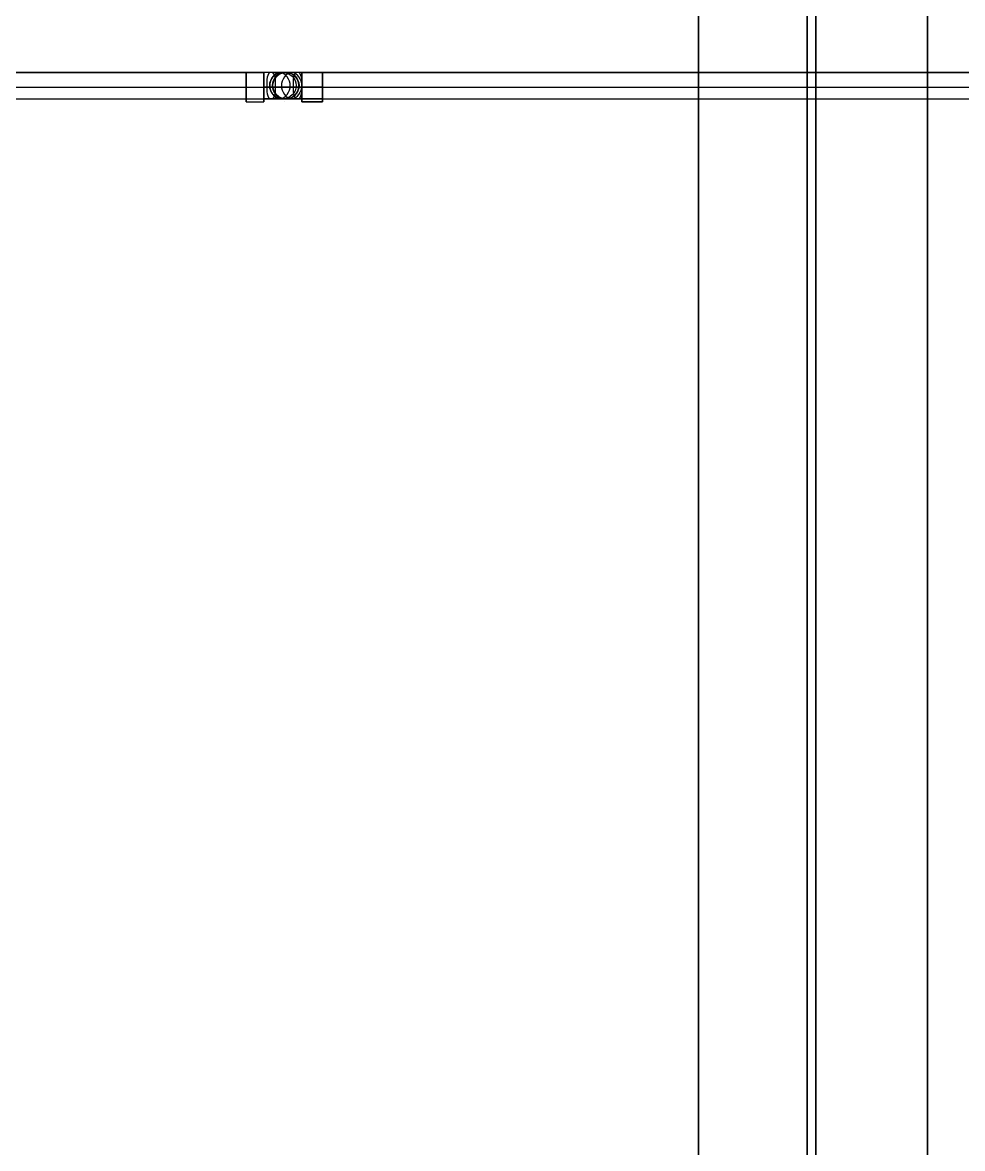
# Model space of a CAD drawing. Header units: metres. Extents: x 114 to 218, y 8 to 180.
# Drawn here: x 185.66 to 190.58, y 148.07 to 153.97 of the extents above; entities that cross this region are included whole.
import ezdxf

# ---------------------------------------------------------------- set-up
doc = ezdxf.new("R2010")
doc.units = ezdxf.units.M
doc.header["$MEASUREMENT"] = 0
for name, color, linetype in [('_Route', 7, 'Continuous'), ('PL-NP-Fitting', 7, 'Continuous'), ('PL-NP-Pipe', 7, 'Continuous'), ('S-3D-BEAM', 7, 'Continuous')]:
    doc.layers.add(name, color=color, linetype=linetype)

msp = doc.modelspace()

# ---------------------------------------------------------------- linework, layer by layer
at = {"layer": '_Route', "color": 4, "true_color": 0x00ffff}
msp.add_lwpolyline([(126.489, 153.6275), (187.0315, 153.6275), (202.3363, 153.6275)], dxfattribs=at)
msp.add_lwpolyline([(126.489, 153.6275), (187.0315, 153.6275), (202.3363, 153.6275)], dxfattribs=at)
at = {"layer": 'PL-NP-Fitting', "color": 61, "true_color": 0xdfff7f}
for points in [[(186.8315, 153.7044), (186.8315, 153.6736), (186.8315, 153.6275), (186.8315, 153.5814), (186.8315, 153.566), (186.8315, 153.5814), (186.8315, 153.6275), (186.8315, 153.6736), (186.8315, 153.7044), (186.8315, 153.689), (186.8315, 153.6275), (186.8315, 153.5814), (186.8315, 153.5506), (186.8315, 153.5814), (186.8315, 153.6275), (186.8315, 153.689), (186.8315, 153.7044)], [(186.9238, 153.7044), (186.9238, 153.6736), (186.9238, 153.6275), (186.9238, 153.5814), (186.9238, 153.566), (186.9238, 153.5814), (186.9238, 153.6275), (186.9238, 153.6736), (186.9238, 153.7044), (186.8315, 153.7044)], [(186.8315, 153.7044), (186.9238, 153.7044)], [(186.9238, 153.7044), (186.8315, 153.7044)], [(186.9238, 153.7044), (186.8315, 153.7044)], [(186.8315, 153.7044), (186.8315, 153.6736), (186.8315, 153.6275), (186.8315, 153.5814), (186.8315, 153.566), (186.8315, 153.5814), (186.8315, 153.6275), (186.8315, 153.6736), (186.8315, 153.7044), (186.8315, 153.689), (186.8315, 153.6275), (186.8315, 153.5814), (186.8315, 153.5506), (186.8315, 153.5814), (186.8315, 153.6275), (186.8315, 153.689), (186.8315, 153.7044)], [(186.9238, 153.7044), (186.9238, 153.6736), (186.9238, 153.6275), (186.9238, 153.5814), (186.9238, 153.566), (186.9238, 153.5814), (186.9238, 153.6275), (186.9238, 153.6736), (186.9238, 153.7044), (186.8315, 153.7044)], [(186.8315, 153.7044), (186.9238, 153.7044)], [(186.9238, 153.7044), (186.8315, 153.7044)], [(186.9238, 153.7044), (186.8315, 153.7044)], [(186.9238, 153.5506), (186.9238, 153.5814), (186.9238, 153.6275), (186.9238, 153.689), (186.9238, 153.7044), (186.9238, 153.689), (186.9238, 153.6275), (186.9238, 153.5814), (186.9238, 153.5506)], [(186.9238, 153.7044), (186.9238, 153.6736), (186.9238, 153.6275), (186.9238, 153.5814), (186.9238, 153.566), (186.9238, 153.5814), (186.9238, 153.6275), (186.9238, 153.6736), (186.9238, 153.7044)], [(186.9238, 153.566), (186.9238, 153.5814), (186.9238, 153.6275), (186.9238, 153.6736), (186.9238, 153.7044), (186.9238, 153.6736), (186.9238, 153.6275), (186.9238, 153.5814), (186.9238, 153.566)], [(186.9238, 153.7044), (186.9238, 153.7044)], [(186.9238, 153.566), (186.9238, 153.5814), (186.9238, 153.6275), (186.9238, 153.6736), (186.9238, 153.7044), (186.9238, 153.6736), (186.9238, 153.6275), (186.9238, 153.5814), (186.9238, 153.566)], [(187.0315, 153.7044), (187.0007, 153.7044), (186.9238, 153.7044)], [(186.9238, 153.7044), (186.9238, 153.7044)], [(187.0315, 153.7044), (187.0007, 153.7044), (186.9238, 153.7044)], [(186.9238, 153.5506), (186.9238, 153.5814), (186.9238, 153.6275), (186.9238, 153.689), (186.9238, 153.7044), (186.9238, 153.689), (186.9238, 153.6275), (186.9238, 153.5814), (186.9238, 153.5506)], [(186.9238, 153.7044), (186.9238, 153.6736), (186.9238, 153.6275), (186.9238, 153.5814), (186.9238, 153.566), (186.9238, 153.5814), (186.9238, 153.6275), (186.9238, 153.6736), (186.9238, 153.7044)], [(186.9238, 153.566), (186.9238, 153.5814), (186.9238, 153.6275), (186.9238, 153.6736), (186.9238, 153.7044), (186.9238, 153.6736), (186.9238, 153.6275), (186.9238, 153.5814), (186.9238, 153.566)], [(186.9238, 153.7044), (186.9238, 153.7044)], [(186.9238, 153.566), (186.9238, 153.5814), (186.9238, 153.6275), (186.9238, 153.6736), (186.9238, 153.7044), (186.9238, 153.6736), (186.9238, 153.6275), (186.9238, 153.5814), (186.9238, 153.566)], [(187.0315, 153.7044), (187.0007, 153.7044), (186.9238, 153.7044)], [(186.9238, 153.7044), (186.9238, 153.7044)], [(187.0315, 153.7044), (187.0007, 153.7044), (186.9238, 153.7044)], [(187.0315, 153.7044), (187.0315, 153.7044)], [(187.0315, 153.7044), (187.0315, 153.7044)], [(187.0315, 153.7044), (187.0315, 153.7044)], [(187.0315, 153.7044), (187.0315, 153.7044)], [(187.0315, 153.7044), (187.0315, 153.7044)], [(187.0315, 153.7044), (187.0315, 153.7044)], [(187.1238, 153.7044), (187.0623, 153.7044), (187.0315, 153.7044)], [(187.1238, 153.7044), (187.0623, 153.7044), (187.0315, 153.7044)], [(187.0315, 153.7044), (187.0315, 153.7044)], [(187.0315, 153.7044), (187.0315, 153.7044)], [(187.0315, 153.7044), (187.0315, 153.7044)], [(187.0315, 153.7044), (187.0315, 153.7044)], [(187.0315, 153.7044), (187.0315, 153.7044)], [(187.0315, 153.7044), (187.0315, 153.7044)], [(187.1238, 153.7044), (187.0623, 153.7044), (187.0315, 153.7044)], [(187.1238, 153.7044), (187.0623, 153.7044), (187.0315, 153.7044)], [(187.1238, 153.7044), (187.1238, 153.689), (187.1238, 153.6275), (187.1238, 153.5814), (187.1238, 153.5506), (187.1238, 153.5814), (187.1238, 153.6275), (187.1238, 153.689), (187.1238, 153.7044)], [(187.1238, 153.566), (187.1238, 153.5814), (187.1238, 153.6275), (187.1238, 153.6736), (187.1238, 153.7044), (187.1238, 153.6736), (187.1238, 153.6275), (187.1238, 153.5814), (187.1238, 153.566)], [(187.1238, 153.7044), (187.1238, 153.6736), (187.1238, 153.6275), (187.1238, 153.5814), (187.1238, 153.566), (187.1238, 153.5814), (187.1238, 153.6275), (187.1238, 153.6736), (187.1238, 153.7044), (187.1238, 153.6736), (187.1238, 153.6275), (187.1238, 153.5814), (187.1238, 153.566), (187.1238, 153.5814), (187.1238, 153.6275), (187.1238, 153.6736), (187.1238, 153.7044)], [(187.2314, 153.7044), (187.1238, 153.7044)], [(187.2314, 153.7044), (187.1238, 153.7044)], [(187.1238, 153.7044), (187.1238, 153.7044)], [(187.2314, 153.7044), (187.1238, 153.7044)], [(187.2314, 153.7044), (187.1238, 153.7044)], [(187.1238, 153.7044), (187.1238, 153.7044)], [(187.1238, 153.7044), (187.1238, 153.689), (187.1238, 153.6275), (187.1238, 153.5814), (187.1238, 153.5506), (187.1238, 153.5814), (187.1238, 153.6275), (187.1238, 153.689), (187.1238, 153.7044)], [(187.1238, 153.566), (187.1238, 153.5814), (187.1238, 153.6275), (187.1238, 153.6736), (187.1238, 153.7044), (187.1238, 153.6736), (187.1238, 153.6275), (187.1238, 153.5814), (187.1238, 153.566)], [(187.1238, 153.7044), (187.1238, 153.6736), (187.1238, 153.6275), (187.1238, 153.5814), (187.1238, 153.566), (187.1238, 153.5814), (187.1238, 153.6275), (187.1238, 153.6736), (187.1238, 153.7044), (187.1238, 153.6736), (187.1238, 153.6275), (187.1238, 153.5814), (187.1238, 153.566), (187.1238, 153.5814), (187.1238, 153.6275), (187.1238, 153.6736), (187.1238, 153.7044)], [(187.2314, 153.7044), (187.1238, 153.7044)], [(187.2314, 153.7044), (187.1238, 153.7044)], [(187.1238, 153.7044), (187.1238, 153.7044)], [(187.2314, 153.7044), (187.1238, 153.7044)], [(187.2314, 153.7044), (187.1238, 153.7044)], [(187.1238, 153.7044), (187.1238, 153.7044)], [(187.2314, 153.566), (187.2314, 153.5814), (187.2314, 153.6275), (187.2314, 153.6736), (187.2314, 153.7044), (187.2314, 153.6736), (187.2314, 153.6275), (187.2314, 153.5814), (187.2314, 153.566)], [(187.2314, 153.5506), (187.2314, 153.5814), (187.2314, 153.6275), (187.2314, 153.689), (187.2314, 153.7044), (187.2314, 153.689), (187.2314, 153.6275), (187.2314, 153.5814), (187.2314, 153.5506)], [(187.2314, 153.566), (187.2314, 153.5814), (187.2314, 153.6275), (187.2314, 153.6736), (187.2314, 153.7044), (187.2314, 153.6736), (187.2314, 153.6275), (187.2314, 153.5814), (187.2314, 153.566)], [(187.2314, 153.5506), (187.2314, 153.5814), (187.2314, 153.6275), (187.2314, 153.689), (187.2314, 153.7044), (187.2314, 153.689), (187.2314, 153.6275), (187.2314, 153.5814), (187.2314, 153.5506)], [(186.8315, 153.6275), (186.9238, 153.6275)], [(186.8315, 153.6275), (186.9238, 153.6275)], [(186.8315, 153.6275), (186.9238, 153.6275)], [(186.8315, 153.6275), (186.9238, 153.6275)], [(186.8315, 153.6275), (186.8315, 153.6275)], [(186.8315, 153.6275), (186.8315, 153.6275)], [(186.8315, 153.6275), (186.9238, 153.6275)], [(186.8315, 153.6275), (186.9238, 153.6275)], [(186.8315, 153.6275), (186.9238, 153.6275)], [(186.8315, 153.6275), (186.9238, 153.6275)], [(186.8315, 153.6275), (186.8315, 153.6275)], [(186.8315, 153.6275), (186.8315, 153.6275)], [(186.9238, 153.6275), (186.9238, 153.6275)], [(186.9238, 153.6275), (186.9238, 153.6275)], [(187.093, 153.6275), (187.0776, 153.6275), (187.0007, 153.6275), (186.9238, 153.6275)], [(186.9546, 153.6275), (186.9392, 153.6275), (186.9238, 153.6275)], [(186.9238, 153.6275), (186.9238, 153.6275)], [(186.9238, 153.6275), (186.9238, 153.6275)], [(186.9238, 153.6275), (186.9238, 153.6275)], [(186.9238, 153.6275), (186.9238, 153.6275)], [(187.093, 153.6275), (187.0776, 153.6275), (187.0007, 153.6275), (186.9238, 153.6275)], [(186.9546, 153.6275), (186.9392, 153.6275), (186.9238, 153.6275)], [(186.9238, 153.6275), (186.9238, 153.6275)], [(186.9238, 153.6275), (186.9238, 153.6275)], [(186.9546, 153.6275), (186.9546, 153.6275)], [(186.9546, 153.6275), (186.9546, 153.6275)], [(186.9546, 153.6275), (186.9546, 153.6275)], [(186.9546, 153.6275), (186.9546, 153.6275)], [(186.9546, 153.6275), (186.9546, 153.6275)], [(186.9546, 153.6275), (186.9546, 153.6275)], [(186.9546, 153.6275), (186.9546, 153.6275)], [(186.9546, 153.6275), (186.9546, 153.6275)], [(186.9546, 153.6275), (186.9546, 153.6275)], [(187.1238, 153.6275), (187.0469, 153.6275), (186.9853, 153.6275), (186.9546, 153.6275)], [(186.9546, 153.6275), (186.9546, 153.6275)], [(186.9546, 153.6275), (186.9546, 153.6275)], [(186.9546, 153.6275), (186.9546, 153.6275)], [(186.9546, 153.6275), (186.9546, 153.6275)], [(186.9546, 153.6275), (186.9546, 153.6275)], [(186.9546, 153.6275), (186.9546, 153.6275)], [(186.9546, 153.6275), (186.9546, 153.6275)], [(186.9546, 153.6275), (186.9546, 153.6275)], [(186.9546, 153.6275), (186.9546, 153.6275)], [(186.9546, 153.6275), (186.9546, 153.6275)], [(186.9546, 153.6275), (186.9546, 153.6275)], [(186.9546, 153.6275), (186.9546, 153.6275)], [(187.1238, 153.6275), (187.0469, 153.6275), (186.9853, 153.6275), (186.9546, 153.6275)], [(186.9546, 153.6275), (186.9546, 153.6275)], [(186.9546, 153.6275), (186.9546, 153.6275)], [(186.9546, 153.6275), (186.9546, 153.6275)], [(187.093, 153.6275), (187.093, 153.6275)], [(187.093, 153.6275), (187.093, 153.6275)], [(187.093, 153.6275), (187.093, 153.6275)], [(187.093, 153.6275), (187.093, 153.6275)], [(187.093, 153.6275), (187.093, 153.6275)], [(187.093, 153.6275), (187.093, 153.6275)], [(187.093, 153.6275), (187.093, 153.6275)], [(187.093, 153.6275), (187.093, 153.6275)], [(187.1238, 153.6275), (187.1084, 153.6275), (187.093, 153.6275)], [(187.093, 153.6275), (187.093, 153.6275)], [(187.093, 153.6275), (187.093, 153.6275)], [(187.093, 153.6275), (187.093, 153.6275)], [(187.093, 153.6275), (187.093, 153.6275)], [(187.093, 153.6275), (187.093, 153.6275)], [(187.093, 153.6275), (187.093, 153.6275)], [(187.093, 153.6275), (187.093, 153.6275)], [(187.093, 153.6275), (187.093, 153.6275)], [(187.093, 153.6275), (187.093, 153.6275)], [(187.093, 153.6275), (187.093, 153.6275)], [(187.1238, 153.6275), (187.1084, 153.6275), (187.093, 153.6275)], [(187.093, 153.6275), (187.093, 153.6275)], [(187.093, 153.6275), (187.093, 153.6275)], [(187.2314, 153.6275), (187.1238, 153.6275)], [(187.2314, 153.6275), (187.1238, 153.6275)], [(187.2314, 153.6275), (187.1238, 153.6275)], [(187.2314, 153.6275), (187.1238, 153.6275)], [(187.1238, 153.6275), (187.1238, 153.6275)], [(187.1238, 153.6275), (187.1238, 153.6275)], [(187.1238, 153.6275), (187.1238, 153.6275)], [(187.1238, 153.6275), (187.1238, 153.6275)], [(187.2314, 153.6275), (187.1238, 153.6275)], [(187.2314, 153.6275), (187.1238, 153.6275)], [(187.2314, 153.6275), (187.1238, 153.6275)], [(187.2314, 153.6275), (187.1238, 153.6275)], [(187.1238, 153.6275), (187.1238, 153.6275)], [(187.1238, 153.6275), (187.1238, 153.6275)], [(187.1238, 153.6275), (187.1238, 153.6275)], [(187.1238, 153.6275), (187.1238, 153.6275)], [(187.2314, 153.6275), (187.2314, 153.6275)], [(187.2314, 153.6275), (187.2314, 153.6275)], [(187.2314, 153.6275), (187.2314, 153.6275)], [(187.2314, 153.6275), (187.2314, 153.6275)], [(186.8315, 153.566), (186.9238, 153.566)], [(186.8315, 153.566), (186.9238, 153.566)], [(186.8315, 153.566), (186.9238, 153.566)], [(186.8315, 153.566), (186.9238, 153.566)], [(186.8315, 153.5506), (186.9238, 153.5506)], [(186.8315, 153.5506), (186.9238, 153.5506)], [(186.8315, 153.5506), (186.9238, 153.5506)], [(186.8315, 153.5506), (186.9238, 153.5506)], [(186.9238, 153.566), (186.9238, 153.566)], [(187.0315, 153.566), (187.0007, 153.566), (186.9238, 153.566)], [(186.9238, 153.566), (186.9238, 153.566)], [(186.9238, 153.566), (187.0007, 153.566), (187.0315, 153.566)], [(186.9238, 153.566), (186.9238, 153.566)], [(187.0315, 153.566), (187.0007, 153.566), (186.9238, 153.566)], [(186.9238, 153.566), (186.9238, 153.566)], [(186.9238, 153.566), (187.0007, 153.566), (187.0315, 153.566)], [(187.0315, 153.566), (187.0315, 153.566)], [(187.0315, 153.566), (187.0315, 153.566)], [(187.0315, 153.566), (187.0315, 153.566)], [(187.0315, 153.566), (187.0315, 153.566)], [(187.1238, 153.566), (187.0623, 153.566), (187.0315, 153.566)], [(187.0315, 153.566), (187.0623, 153.566), (187.1238, 153.566)], [(187.0315, 153.566), (187.0315, 153.566)], [(187.0315, 153.566), (187.0315, 153.566)], [(187.0315, 153.566), (187.0315, 153.566)], [(187.0315, 153.566), (187.0315, 153.566)], [(187.1238, 153.566), (187.0623, 153.566), (187.0315, 153.566)], [(187.0315, 153.566), (187.0623, 153.566), (187.1238, 153.566)], [(187.0315, 153.5506), (187.0315, 153.5506)], [(187.0315, 153.5506), (187.0315, 153.5506)], [(187.0315, 153.5506), (187.0315, 153.5506)], [(187.0315, 153.5506), (187.0315, 153.5506)], [(187.2314, 153.566), (187.1238, 153.566)], [(187.1238, 153.566), (187.1238, 153.566)], [(187.1238, 153.566), (187.2314, 153.566)], [(187.1238, 153.566), (187.1238, 153.566)], [(187.2314, 153.566), (187.1238, 153.566)], [(187.1238, 153.566), (187.1238, 153.566)], [(187.1238, 153.566), (187.2314, 153.566)], [(187.1238, 153.566), (187.1238, 153.566)], [(187.2314, 153.5506), (187.1238, 153.5506)], [(187.1238, 153.5506), (187.2314, 153.5506)], [(187.2314, 153.5506), (187.1238, 153.5506)], [(187.1238, 153.5506), (187.2314, 153.5506)]]:
    msp.add_lwpolyline(points, dxfattribs=at)
for centre in [(187.0238, 153.6352), (187.0238, 153.6352), (187.0392, 153.6352), (187.0392, 153.6352), (187.0392, 153.6352), (187.0392, 153.6352), (187.0392, 153.6352), (187.0392, 153.6352), (187.0392, 153.6352), (187.0392, 153.6352), (187.0392, 153.6352), (187.0392, 153.6352), (187.0392, 153.6352), (187.0392, 153.6352), (187.0392, 153.6352), (187.0392, 153.6352), (187.0392, 153.6352), (187.0392, 153.6352), (187.0392, 153.6352), (187.0392, 153.6352), (187.0392, 153.6352), (187.0392, 153.6352), (187.0392, 153.6352), (187.0392, 153.6352), (187.0392, 153.6352), (187.0392, 153.6352), (187.0392, 153.6352), (187.0392, 153.6352), (187.0392, 153.6352), (187.0392, 153.6352)]:
    msp.add_circle(centre, 0.0692, dxfattribs=at)
for centre, radius, start, end in [((187.0391, 153.6352), 0.0692, 327.32954, 270.03267), ((187.0391, 153.6352), 0.0692, 327.32954, 270.03267), ((187.0392, 153.6352), 0.0693, 147.3212, 90.05418), ((187.0392, 153.6352), 0.0693, 147.3212, 90.05418), ((187.0392, 153.6352), 0.0692, 90, 180), ((187.0392, 153.6352), 0.0692, 90, 32.7124), ((187.0392, 153.6352), 0.0692, 32.74207, 327.26154), ((187.0392, 153.6352), 0.0692, 90, 180), ((187.0392, 153.6352), 0.0692, 90, 32.7124), ((187.0392, 153.6352), 0.0692, 32.74207, 327.26154), ((187.0392, 153.6351), 0.0692, 270, 212.68262), ((187.0392, 153.6351), 0.0692, 270, 212.68262), ((187.0392, 153.6352), 0.0692, 212.72667, 147.25864), ((187.0392, 153.6352), 0.0692, 212.72667, 147.25864), ((187.0392, 153.6352), 0.0692, 0, 90), ((187.0392, 153.6352), 0.0692, 0, 90), ((187.0392, 153.6352), 0.0692, 180, 270), ((187.0392, 153.6352), 0.0692, 180, 270), ((187.0392, 153.6352), 0.0692, 270, 0), ((187.0392, 153.6352), 0.0692, 270, 0)]:
    msp.add_arc(centre, radius, start, end, dxfattribs=at)
for points, start_tangent, end_tangent in [([(186.9623, 153.7044), (186.9392, 153.6352)], (-1, 0), (0, -1)), ([(186.9623, 153.7044), (186.9392, 153.6352)], (-1, 0), (0, -1)), ([(187.0084, 153.7044), (186.9546, 153.6352)], (-1, 0), (0, -1)), ([(187.0084, 153.7044), (186.9546, 153.6352)], (-1, 0), (0, -1)), ([(186.9854, 153.6352), (186.9623, 153.7044)], (0, 1), (-1, 0)), ([(186.9854, 153.6352), (186.9623, 153.7044)], (0, 1), (-1, 0)), ([(187.0623, 153.6352), (187.0084, 153.7044)], (0, 1), (-1, 0)), ([(187.0623, 153.6352), (187.0084, 153.7044)], (0, 1), (-1, 0)), ([(187.0699, 153.7044), (187.0161, 153.6352)], (-1, 0), (0, -1)), ([(187.0699, 153.7044), (187.0161, 153.6352)], (-1, 0), (0, -1)), ([(187.1238, 153.6352), (187.0699, 153.7044)], (0, 1), (-1, 0)), ([(187.1238, 153.6352), (187.0699, 153.7044)], (0, 1), (-1, 0)), ([(187.1007, 153.7044), (187.0776, 153.6352)], (-1, 0), (0, -1)), ([(187.1007, 153.7044), (187.0776, 153.6352)], (-1, 0), (0, -1)), ([(187.1238, 153.6352), (187.1007, 153.7044)], (0, 1), (-1, 0)), ([(187.1238, 153.6352), (187.1007, 153.7044)], (0, 1), (-1, 0)), ([(186.9392, 153.6352), (186.9623, 153.566)], (0, -1), (1, 0)), ([(186.9392, 153.6352), (186.9623, 153.566)], (0, -1), (1, 0)), ([(186.9546, 153.6352), (187.0084, 153.566)], (0, -1), (1, 0)), ([(186.9546, 153.6352), (187.0084, 153.566)], (0, -1), (1, 0)), ([(186.9623, 153.566), (186.9854, 153.6352)], (1, 0), (0, 1)), ([(186.9623, 153.566), (186.9854, 153.6352)], (1, 0), (0, 1)), ([(187.0084, 153.566), (187.0623, 153.6352)], (1, 0), (0, 1)), ([(187.0084, 153.566), (187.0623, 153.6352)], (1, 0), (0, 1)), ([(187.0161, 153.6352), (187.0699, 153.566)], (0, -1), (1, 0)), ([(187.0161, 153.6352), (187.0699, 153.566)], (0, -1), (1, 0)), ([(187.0699, 153.566), (187.1238, 153.6352)], (1, 0), (0, 1)), ([(187.0699, 153.566), (187.1238, 153.6352)], (1, 0), (0, 1)), ([(187.0776, 153.6352), (187.1007, 153.566)], (0, -1), (1, 0)), ([(187.0776, 153.6352), (187.1007, 153.566)], (0, -1), (1, 0)), ([(187.1007, 153.566), (187.1238, 153.6352)], (1, 0), (0, 1)), ([(187.1007, 153.566), (187.1238, 153.6352)], (1, 0), (0, 1))]:
    msp.add_spline(points, degree=3, dxfattribs=dict(at, start_tangent=start_tangent, end_tangent=end_tangent))
at = {"layer": 'PL-NP-Pipe', "color": 61, "true_color": 0xdfff7f}
for points in [[(143.2243, 153.7044), (143.2243, 153.6736), (143.2243, 153.6275), (143.2243, 153.5814), (143.2243, 153.566), (143.2243, 153.5814), (143.2243, 153.6275), (143.2243, 153.6736), (143.2243, 153.7044), (186.9238, 153.7044)], [(186.9238, 153.7044), (143.2243, 153.7044)], [(143.2243, 153.7044), (143.2243, 153.6736), (143.2243, 153.6275), (143.2243, 153.5814), (143.2243, 153.566), (143.2243, 153.5814), (143.2243, 153.6275), (143.2243, 153.6736), (143.2243, 153.7044), (186.9238, 153.7044)], [(186.9238, 153.7044), (143.2243, 153.7044)], [(186.9238, 153.566), (186.9238, 153.5814), (186.9238, 153.6275), (186.9238, 153.6736), (186.9238, 153.7044), (186.9238, 153.6736), (186.9238, 153.6275), (186.9238, 153.5814), (186.9238, 153.566)], [(186.9238, 153.566), (186.9238, 153.5814), (186.9238, 153.6275), (186.9238, 153.6736), (186.9238, 153.7044), (186.9238, 153.6736), (186.9238, 153.6275), (186.9238, 153.5814), (186.9238, 153.566)], [(187.0315, 153.7044), (187.0315, 153.7044)], [(187.0315, 153.7044), (187.0315, 153.7044)], [(187.1238, 153.7044), (187.1238, 153.6736), (187.1238, 153.6275), (187.1238, 153.5814), (187.1238, 153.566), (187.1238, 153.5814), (187.1238, 153.6275), (187.1238, 153.6736), (187.1238, 153.7044), (202.3363, 153.7044)], [(202.3363, 153.7044), (187.1238, 153.7044)], [(187.1238, 153.7044), (187.1238, 153.6736), (187.1238, 153.6275), (187.1238, 153.5814), (187.1238, 153.566), (187.1238, 153.5814), (187.1238, 153.6275), (187.1238, 153.6736), (187.1238, 153.7044), (202.3363, 153.7044)], [(202.3363, 153.7044), (187.1238, 153.7044)], [(143.2243, 153.6275), (186.9238, 153.6275)], [(143.2243, 153.6275), (143.2243, 153.6275), (186.9238, 153.6275)], [(143.2243, 153.6275), (186.9238, 153.6275)], [(143.2243, 153.6275), (143.2243, 153.6275), (186.9238, 153.6275)], [(186.9546, 153.6275), (186.9546, 153.6275)], [(186.9546, 153.6275), (186.9546, 153.6275)], [(187.093, 153.6275), (187.093, 153.6275)], [(187.093, 153.6275), (187.093, 153.6275)], [(187.093, 153.6275), (187.093, 153.6275)], [(187.093, 153.6275), (187.093, 153.6275)], [(187.1238, 153.6275), (202.3363, 153.6275)], [(187.1238, 153.6275), (187.1238, 153.6275), (202.3363, 153.6275)], [(187.1238, 153.6275), (202.3363, 153.6275)], [(187.1238, 153.6275), (187.1238, 153.6275), (202.3363, 153.6275)], [(143.2243, 153.566), (186.9238, 153.566)], [(143.2243, 153.566), (186.9238, 153.566)], [(143.2243, 153.566), (186.9238, 153.566)], [(143.2243, 153.566), (186.9238, 153.566)], [(187.0315, 153.566), (187.0315, 153.566)], [(187.0315, 153.566), (187.0315, 153.566)], [(187.1238, 153.566), (202.3363, 153.566)], [(187.1238, 153.566), (202.3363, 153.566)], [(187.1238, 153.566), (202.3363, 153.566)], [(187.1238, 153.566), (202.3363, 153.566)]]:
    msp.add_lwpolyline(points, dxfattribs=at)
msp.add_circle((187.0392, 153.6352), 0.0692, dxfattribs=at)
msp.add_circle((187.0392, 153.6352), 0.0692, dxfattribs=at)
msp.add_circle((187.0392, 153.6352), 0.0692, dxfattribs=at)
msp.add_circle((187.0392, 153.6352), 0.0692, dxfattribs=at)
at = {"layer": 'S-3D-BEAM', "color": 4, "true_color": 0x00ffff}
for points in [[(189.2003, 162.0105), (190.4001, 162.0105), (190.4001, 162.0105), (190.4001, 107.8361), (189.2003, 107.8361), (189.2003, 162.0105)], [(189.2003, 107.8361), (189.2003, 162.0105), (189.2003, 107.8361)], [(189.7694, 162.0105), (189.2003, 162.0105), (189.2003, 162.0105), (189.2003, 107.8361), (189.7694, 107.8361), (189.7694, 162.0105)], [(189.2003, 162.0105), (189.7694, 162.0105), (189.7694, 162.0105), (189.7694, 107.8361), (189.2003, 107.8361), (189.2003, 162.0105)], [(189.2003, 107.8361), (189.2003, 162.0105), (189.2003, 107.8361)], [(190.4001, 162.0105), (189.2003, 162.0105), (189.2003, 162.0105), (189.2003, 107.8361), (190.4001, 107.8361), (190.4001, 162.0105)], [(189.8156, 162.0105), (190.4001, 162.0105), (189.8156, 162.0105), (189.8156, 162.0105), (189.8156, 107.8361), (190.4001, 107.8361), (190.4001, 162.0105), (190.4001, 162.0105), (189.2003, 162.0105), (189.7694, 162.0105)], [(189.7694, 107.8361), (189.7694, 162.0105), (189.7694, 107.8361)], [(189.8156, 162.0105), (190.4001, 162.0105), (190.4001, 162.0105), (190.4001, 107.8361), (189.8156, 107.8361), (189.8156, 162.0105)], [(189.8156, 107.8361), (189.8156, 162.0105), (189.8156, 107.8361)], [(190.4001, 107.8361), (190.4001, 162.0105), (190.4001, 107.8361)], [(190.4001, 107.8361), (190.4001, 162.0105), (190.4001, 107.8361)]]:
    msp.add_lwpolyline(points, dxfattribs=at)

doc.saveas('drawing.dxf')
